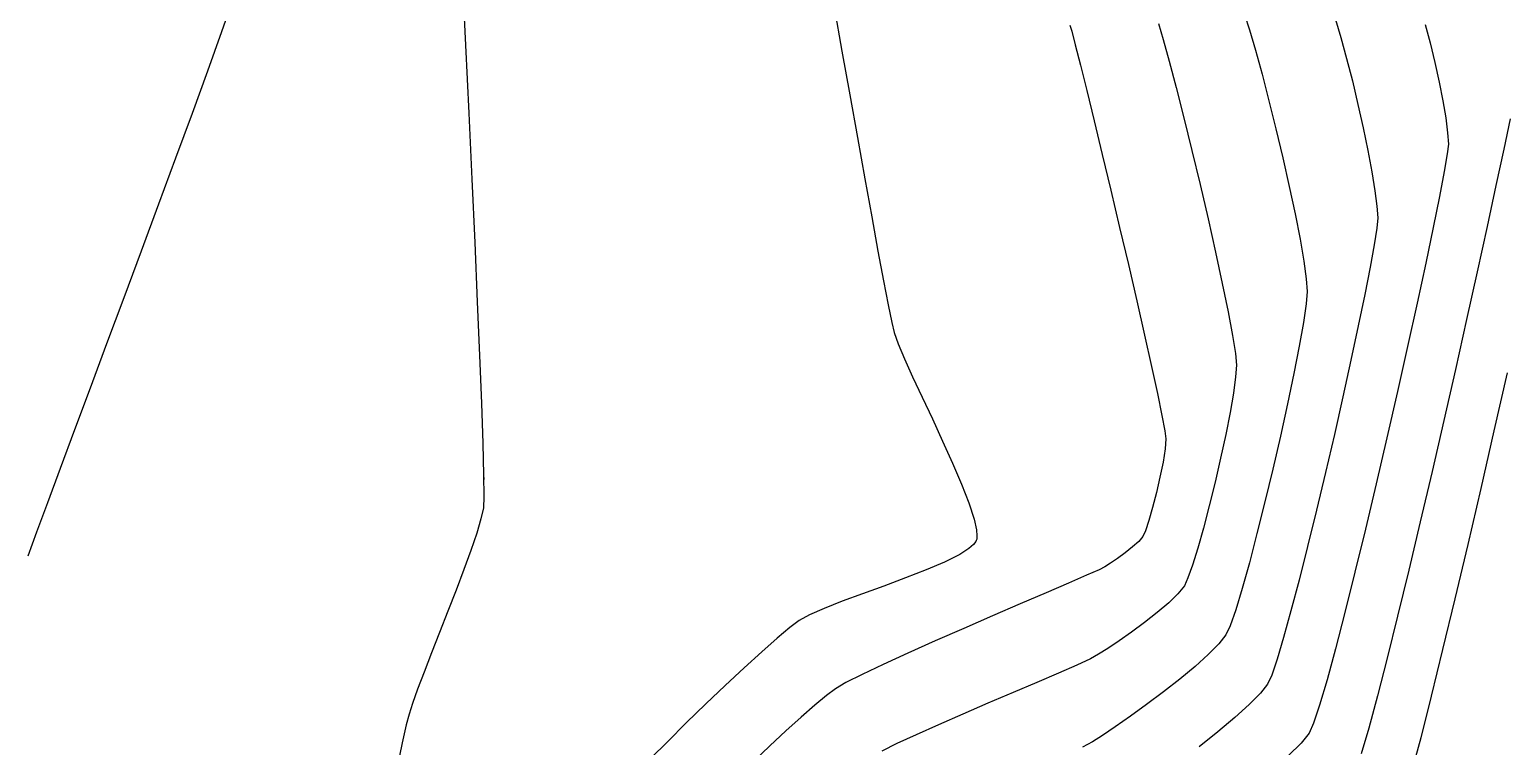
# Model space of a CAD drawing. Header units: metres. Extents: x 708868 to 711043, y 5411316 to 5413138.
# Drawn here: x 709313.4 to 709416.6, y 5411712.1 to 5411762.1 of the extents above; entities that cross this region are included whole.
import ezdxf

# ---------------------------------------------------------------- set-up
doc = ezdxf.new("R2010")
doc.units = ezdxf.units.M
for name, color, linetype in [('Rionegro 2010_Contours', 7, 'Continuous'), ('Rionegro 2014_Contours', 7, 'Continuous'), ('Rionegro 2018_Contours', 7, 'Continuous')]:
    doc.layers.add(name, color=color, linetype=linetype)

msp = doc.modelspace()

# ---------------------------------------------------------------- linework, layer by layer
at = {"layer": 'Rionegro 2010_Contours'}
for points in [[(709343.63, 5411765.84, 233), (709343.87, 5411761.04, 233), (709344.09, 5411756.3, 233), (709344.31, 5411751.68, 233), (709344.51, 5411747.26, 233), (709344.69, 5411743.13, 233), (709344.85, 5411739.36, 233), (709344.98, 5411736.04, 233), (709345.08, 5411733.23, 233), (709345.13, 5411731.03, 233), (709345.15, 5411729.5, 233), (709345.12, 5411728.73, 233), (709344.95, 5411727.97, 233), (709344.65, 5411726.96, 233), (709344.25, 5411725.76, 233), (709343.76, 5411724.43, 233), (709343.21, 5411722.99, 233), (709342.64, 5411721.51, 233), (709342.06, 5411720.03, 233), (709341.49, 5411718.6, 233), (709340.97, 5411717.26, 233), (709340.52, 5411716.07, 233), (709340.16, 5411715.07, 233), (709339.92, 5411714.31, 233), (709339.73, 5411713.58, 233), (709339.45, 5411712.32, 233), (709339.08, 5411710.61, 233)], [(709327.68, 5411764.44, 232), (709326.81, 5411761.98, 232), (709325.83, 5411759.24, 232), (709324.75, 5411756.28, 232), (709323.6, 5411753.16, 232), (709322.41, 5411749.94, 232), (709321.19, 5411746.66, 232), (709319.98, 5411743.39, 232), (709318.78, 5411740.18, 232), (709317.62, 5411737.09, 232), (709316.53, 5411734.17, 232), (709315.53, 5411731.48, 232), (709314.64, 5411729.08, 232), (709313.88, 5411727.02, 232), (709313.27, 5411725.35, 232)], [(709369.63, 5411763.69, 234), (709370.18, 5411760.63, 234), (709370.73, 5411757.58, 234), (709371.27, 5411754.59, 234), (709371.78, 5411751.72, 234), (709372.26, 5411749.06, 234), (709372.7, 5411746.66, 234), (709373.08, 5411744.58, 234), (709373.41, 5411742.9, 234), (709373.66, 5411741.67, 234), (709373.82, 5411740.97, 234), (709374.1, 5411740.19, 234), (709374.55, 5411739.13, 234), (709375.12, 5411737.87, 234), (709375.79, 5411736.45, 234), (709376.5, 5411734.94, 234), (709377.22, 5411733.39, 234), (709377.92, 5411731.85, 234), (709378.54, 5411730.39, 234), (709379.06, 5411729.07, 234), (709379.43, 5411727.93, 234), (709379.59, 5411727.2, 234), (709379.62, 5411726.77, 234), (709379.6, 5411726.55, 234), (709379.57, 5411726.46, 234), (709379.53, 5411726.37, 234), (709379.38, 5411726.18, 234), (709379.05, 5411725.89, 234), (709378.41, 5411725.48, 234), (709377.35, 5411724.94, 234), (709376.06, 5411724.39, 234), (709374.63, 5411723.83, 234), (709373.12, 5411723.27, 234), (709371.62, 5411722.73, 234), (709370.2, 5411722.2, 234), (709368.94, 5411721.71, 234), (709367.91, 5411721.26, 234), (709367.18, 5411720.86, 234), (709366.54, 5411720.37, 234), (709365.65, 5411719.63, 234), (709364.57, 5411718.67, 234), (709363.34, 5411717.56, 234), (709362.02, 5411716.32, 234), (709360.66, 5411715.03, 234), (709359.3, 5411713.71, 234), (709358, 5411712.42, 234), (709356.81, 5411711.22, 234)], [(709392.3, 5411762.56, 236), (709392.64, 5411761.45, 236), (709393.06, 5411759.93, 236), (709393.55, 5411758.08, 236), (709394.08, 5411755.97, 236), (709394.64, 5411753.69, 236), (709395.21, 5411751.31, 236), (709395.77, 5411748.91, 236), (709396.3, 5411746.58, 236), (709396.77, 5411744.39, 236), (709397.18, 5411742.43, 236), (709397.49, 5411740.77, 236), (709397.69, 5411739.5, 236), (709397.76, 5411738.69, 236), (709397.7, 5411737.87, 236), (709397.55, 5411736.74, 236), (709397.31, 5411735.38, 236), (709397.01, 5411733.85, 236), (709396.65, 5411732.21, 236), (709396.26, 5411730.53, 236), (709395.85, 5411728.88, 236), (709395.45, 5411727.31, 236), (709395.05, 5411725.91, 236), (709394.69, 5411724.73, 236), (709394.37, 5411723.83, 236), (709394.12, 5411723.29, 236), (709393.67, 5411722.73, 236), (709393.02, 5411722.09, 236), (709392.22, 5411721.41, 236), (709391.34, 5411720.71, 236), (709390.43, 5411720.04, 236), (709389.55, 5411719.43, 236), (709388.76, 5411718.9, 236), (709388.12, 5411718.5, 236), (709387.55, 5411718.19, 236), (709386.59, 5411717.75, 236), (709385.31, 5411717.19, 236), (709383.81, 5411716.54, 236), (709382.14, 5411715.83, 236), (709380.39, 5411715.08, 236), (709378.63, 5411714.32, 236), (709376.93, 5411713.58, 236), (709375.37, 5411712.88, 236), (709374.02, 5411712.26, 236), (709372.96, 5411711.73, 236)], [(709398.32, 5411763.2, 237), (709398.68, 5411762.11, 237), (709399.09, 5411760.69, 237), (709399.55, 5411759.03, 237), (709400.03, 5411757.17, 237), (709400.52, 5411755.2, 237), (709401, 5411753.18, 237), (709401.45, 5411751.17, 237), (709401.85, 5411749.26, 237), (709402.2, 5411747.5, 237), (709402.46, 5411745.96, 237), (709402.64, 5411744.72, 237), (709402.7, 5411743.83, 237), (709402.63, 5411742.97, 237), (709402.44, 5411741.67, 237), (709402.15, 5411740.03, 237), (709401.77, 5411738.11, 237), (709401.33, 5411735.99, 237), (709400.83, 5411733.74, 237), (709400.3, 5411731.43, 237), (709399.74, 5411729.14, 237), (709399.19, 5411726.94, 237), (709398.66, 5411724.9, 237), (709398.16, 5411723.1, 237), (709397.71, 5411721.61, 237), (709397.32, 5411720.5, 237), (709397.02, 5411719.85, 237), (709396.53, 5411719.23, 237), (709395.79, 5411718.48, 237), (709394.86, 5411717.65, 237), (709393.8, 5411716.77, 237), (709392.65, 5411715.88, 237), (709391.48, 5411715, 237), (709390.34, 5411714.18, 237), (709389.29, 5411713.44, 237), (709388.39, 5411712.83, 237), (709387.69, 5411712.38, 237), (709386.99, 5411712.01, 237)], [(709404.67, 5411762.85, 238), (709405.05, 5411761.58, 238), (709405.46, 5411760.12, 238), (709405.86, 5411758.55, 238), (709406.25, 5411756.91, 238), (709406.62, 5411755.27, 238), (709406.95, 5411753.68, 238), (709407.23, 5411752.2, 238), (709407.44, 5411750.88, 238), (709407.58, 5411749.79, 238), (709407.63, 5411748.98, 238), (709407.57, 5411748.27, 238), (709407.39, 5411747.1, 238), (709407.1, 5411745.53, 238), (709406.72, 5411743.62, 238), (709406.27, 5411741.44, 238), (709405.76, 5411739.04, 238), (709405.19, 5411736.49, 238), (709404.6, 5411733.86, 238), (709403.98, 5411731.2, 238), (709403.35, 5411728.57, 238), (709402.73, 5411726.04, 238), (709402.13, 5411723.68, 238), (709401.57, 5411721.53, 238), (709401.05, 5411719.67, 238), (709400.6, 5411718.16, 238), (709400.22, 5411717.05, 238), (709399.93, 5411716.42, 238), (709399.43, 5411715.79, 238), (709398.65, 5411715, 238), (709397.64, 5411714.09, 238), (709396.45, 5411713.08, 238), (709395.15, 5411712.03, 238)], [(709410.96, 5411762.49, 239), (709411.3, 5411761.2, 239), (709411.63, 5411759.84, 239), (709411.93, 5411758.47, 239), (709412.19, 5411757.16, 239), (709412.39, 5411755.96, 239), (709412.52, 5411754.93, 239), (709412.57, 5411754.13, 239), (709412.49, 5411753.46, 239), (709412.28, 5411752.22, 239), (709411.95, 5411750.48, 239), (709411.51, 5411748.32, 239), (709410.99, 5411745.81, 239), (709410.38, 5411743.02, 239), (709409.72, 5411740.01, 239), (709409.01, 5411736.86, 239), (709408.27, 5411733.63, 239), (709407.52, 5411730.41, 239), (709406.77, 5411727.25, 239), (709406.04, 5411724.23, 239), (709405.33, 5411721.42, 239), (709404.68, 5411718.89, 239), (709404.09, 5411716.71, 239), (709403.57, 5411714.95, 239), (709403.15, 5411713.68, 239), (709402.84, 5411712.98, 239), (709402.29, 5411712.3, 239), (709401.4, 5411711.42, 239)], [(709416.68, 5411738.16, 241), (709415.76, 5411734.12, 241), (709414.84, 5411730.09, 241), (709413.92, 5411726.16, 241), (709413.03, 5411722.38, 241), (709412.17, 5411718.83, 241), (709411.37, 5411715.57, 241), (709410.64, 5411712.67, 241), (709409.98, 5411710.21, 241)]]:
    msp.add_polyline3d(points, dxfattribs=at)
at = {"layer": 'Rionegro 2014_Contours'}
for points in [[(709343.63, 5411765.84, 233), (709343.87, 5411761.04, 233), (709344.09, 5411756.3, 233), (709344.31, 5411751.68, 233), (709344.51, 5411747.26, 233), (709344.69, 5411743.13, 233), (709344.85, 5411739.36, 233), (709344.98, 5411736.04, 233), (709345.08, 5411733.23, 233), (709345.13, 5411731.03, 233), (709345.14, 5411730.71, 233)], [(709327.68, 5411764.44, 232), (709326.81, 5411761.98, 232), (709325.83, 5411759.24, 232), (709324.75, 5411756.28, 232), (709323.6, 5411753.16, 232), (709322.41, 5411749.94, 232), (709321.19, 5411746.66, 232), (709319.98, 5411743.39, 232), (709318.78, 5411740.18, 232), (709317.62, 5411737.09, 232), (709316.53, 5411734.17, 232), (709315.53, 5411731.48, 232), (709314.64, 5411729.08, 232), (709313.88, 5411727.02, 232), (709313.27, 5411725.35, 232)], [(709369.63, 5411763.69, 234), (709370.18, 5411760.63, 234), (709370.73, 5411757.58, 234), (709371.27, 5411754.59, 234), (709371.78, 5411751.72, 234), (709372.26, 5411749.06, 234), (709372.7, 5411746.66, 234), (709373.08, 5411744.58, 234), (709373.41, 5411742.9, 234), (709373.66, 5411741.67, 234), (709373.82, 5411740.97, 234), (709374.1, 5411740.19, 234), (709374.55, 5411739.13, 234), (709375.12, 5411737.87, 234), (709375.79, 5411736.45, 234), (709376.5, 5411734.94, 234), (709377.22, 5411733.39, 234), (709377.92, 5411731.85, 234), (709378.54, 5411730.39, 234), (709379.06, 5411729.07, 234), (709379.43, 5411727.93, 234), (709379.59, 5411727.2, 234), (709379.62, 5411726.77, 234), (709379.6, 5411726.55, 234), (709379.57, 5411726.46, 234), (709379.53, 5411726.37, 234), (709379.38, 5411726.18, 234), (709379.05, 5411725.89, 234), (709378.41, 5411725.48, 234), (709377.35, 5411724.94, 234), (709376.06, 5411724.39, 234), (709374.63, 5411723.83, 234), (709373.12, 5411723.27, 234), (709371.62, 5411722.73, 234), (709370.2, 5411722.2, 234), (709368.94, 5411721.71, 234), (709367.91, 5411721.26, 234), (709367.18, 5411720.86, 234), (709366.54, 5411720.37, 234), (709365.65, 5411719.63, 234), (709364.57, 5411718.67, 234), (709363.34, 5411717.56, 234), (709362.02, 5411716.32, 234), (709360.66, 5411715.03, 234), (709359.3, 5411713.71, 234), (709358, 5411712.42, 234), (709356.81, 5411711.22, 234)], [(709386.11, 5411762.44, 235), (709386.24, 5411762.02, 235), (709386.49, 5411761.08, 235), (709386.85, 5411759.66, 235), (709387.29, 5411757.87, 235), (709387.81, 5411755.76, 235), (709388.38, 5411753.41, 235), (709388.97, 5411750.91, 235), (709389.59, 5411748.32, 235), (709390.2, 5411745.72, 235), (709390.79, 5411743.18, 235), (709391.33, 5411740.78, 235), (709391.82, 5411738.6, 235), (709392.23, 5411736.71, 235), (709392.55, 5411735.19, 235), (709392.75, 5411734.11, 235), (709392.82, 5411733.54, 235), (709392.77, 5411732.84, 235), (709392.63, 5411731.92, 235), (709392.41, 5411730.88, 235), (709392.16, 5411729.79, 235), (709391.89, 5411728.75, 235), (709391.63, 5411727.84, 235), (709391.39, 5411727.13, 235), (709391.21, 5411726.73, 235), (709390.93, 5411726.39, 235), (709390.5, 5411726, 235), (709389.98, 5411725.59, 235), (709389.45, 5411725.2, 235), (709388.95, 5411724.86, 235), (709388.56, 5411724.61, 235), (709388.16, 5411724.41, 235), (709387.28, 5411724.02, 235), (709386.02, 5411723.48, 235), (709384.45, 5411722.8, 235), (709382.65, 5411722.02, 235), (709380.71, 5411721.18, 235), (709378.69, 5411720.31, 235), (709376.7, 5411719.43, 235), (709374.79, 5411718.58, 235), (709373.07, 5411717.79, 235), (709371.59, 5411717.09, 235), (709370.45, 5411716.52, 235), (709369.73, 5411716.09, 235), (709369.09, 5411715.62, 235), (709368.28, 5411714.95, 235), (709367.32, 5411714.12, 235), (709366.26, 5411713.16, 235), (709365.14, 5411712.11, 235), (709363.99, 5411711.01, 235)], [(709392.3, 5411762.56, 236), (709392.64, 5411761.45, 236), (709393.06, 5411759.93, 236), (709393.55, 5411758.08, 236), (709394.08, 5411755.97, 236), (709394.64, 5411753.69, 236), (709395.21, 5411751.31, 236), (709395.77, 5411748.91, 236), (709396.3, 5411746.58, 236), (709396.77, 5411744.39, 236), (709397.18, 5411742.43, 236), (709397.49, 5411740.77, 236), (709397.69, 5411739.5, 236), (709397.76, 5411738.69, 236), (709397.7, 5411737.87, 236), (709397.55, 5411736.74, 236), (709397.31, 5411735.38, 236), (709397.01, 5411733.85, 236), (709396.65, 5411732.21, 236), (709396.26, 5411730.53, 236), (709395.85, 5411728.88, 236), (709395.45, 5411727.31, 236), (709395.05, 5411725.91, 236), (709394.69, 5411724.73, 236), (709394.37, 5411723.83, 236), (709394.12, 5411723.29, 236), (709393.67, 5411722.73, 236), (709393.02, 5411722.09, 236), (709392.22, 5411721.41, 236), (709391.34, 5411720.71, 236), (709390.43, 5411720.04, 236), (709389.55, 5411719.43, 236), (709388.76, 5411718.9, 236), (709388.12, 5411718.5, 236), (709387.55, 5411718.19, 236), (709386.59, 5411717.75, 236), (709385.31, 5411717.19, 236), (709383.81, 5411716.54, 236), (709382.14, 5411715.83, 236), (709380.39, 5411715.08, 236), (709378.63, 5411714.32, 236), (709376.93, 5411713.58, 236), (709375.37, 5411712.88, 236), (709374.02, 5411712.26, 236), (709372.96, 5411711.73, 236)], [(709398.32, 5411763.2, 237), (709398.68, 5411762.11, 237), (709399.09, 5411760.69, 237), (709399.55, 5411759.03, 237), (709400.03, 5411757.17, 237), (709400.52, 5411755.2, 237), (709401, 5411753.18, 237), (709401.45, 5411751.17, 237), (709401.85, 5411749.26, 237), (709402.2, 5411747.5, 237), (709402.46, 5411745.96, 237), (709402.64, 5411744.72, 237), (709402.7, 5411743.83, 237), (709402.63, 5411742.97, 237), (709402.44, 5411741.67, 237), (709402.15, 5411740.03, 237), (709401.77, 5411738.11, 237), (709401.33, 5411735.99, 237), (709400.83, 5411733.74, 237), (709400.3, 5411731.43, 237), (709399.74, 5411729.14, 237), (709399.19, 5411726.94, 237), (709398.66, 5411724.9, 237), (709398.16, 5411723.1, 237), (709397.71, 5411721.61, 237), (709397.32, 5411720.5, 237), (709397.02, 5411719.85, 237), (709396.53, 5411719.23, 237), (709395.79, 5411718.48, 237), (709394.86, 5411717.65, 237), (709393.8, 5411716.77, 237), (709392.65, 5411715.88, 237), (709391.48, 5411715, 237), (709390.34, 5411714.18, 237), (709389.29, 5411713.44, 237), (709388.39, 5411712.83, 237), (709387.69, 5411712.38, 237), (709386.99, 5411712.01, 237)], [(709404.67, 5411762.85, 238), (709405.05, 5411761.58, 238), (709405.46, 5411760.12, 238), (709405.86, 5411758.55, 238), (709406.25, 5411756.91, 238), (709406.62, 5411755.27, 238), (709406.95, 5411753.68, 238), (709407.23, 5411752.2, 238), (709407.44, 5411750.88, 238), (709407.58, 5411749.79, 238), (709407.63, 5411748.98, 238), (709407.57, 5411748.27, 238), (709407.39, 5411747.1, 238), (709407.1, 5411745.53, 238), (709406.72, 5411743.62, 238), (709406.27, 5411741.44, 238), (709405.76, 5411739.04, 238), (709405.19, 5411736.49, 238), (709404.6, 5411733.86, 238), (709403.98, 5411731.2, 238), (709403.35, 5411728.57, 238), (709402.73, 5411726.04, 238), (709402.13, 5411723.68, 238), (709401.57, 5411721.53, 238), (709401.05, 5411719.67, 238), (709400.6, 5411718.16, 238), (709400.22, 5411717.05, 238), (709399.93, 5411716.42, 238), (709399.43, 5411715.79, 238), (709398.65, 5411715, 238), (709397.64, 5411714.09, 238), (709396.45, 5411713.08, 238), (709395.15, 5411712.03, 238)], [(709410.96, 5411762.49, 239), (709411.3, 5411761.2, 239), (709411.63, 5411759.84, 239), (709411.93, 5411758.47, 239), (709412.19, 5411757.16, 239), (709412.39, 5411755.96, 239), (709412.52, 5411754.93, 239), (709412.57, 5411754.13, 239), (709412.49, 5411753.46, 239), (709412.28, 5411752.22, 239), (709411.95, 5411750.48, 239), (709411.51, 5411748.32, 239), (709410.99, 5411745.81, 239), (709410.38, 5411743.02, 239), (709409.72, 5411740.01, 239), (709409.01, 5411736.86, 239), (709408.27, 5411733.63, 239), (709407.52, 5411730.41, 239), (709406.77, 5411727.25, 239), (709406.04, 5411724.23, 239), (709405.33, 5411721.42, 239), (709404.68, 5411718.89, 239), (709404.09, 5411716.71, 239), (709403.57, 5411714.95, 239), (709403.15, 5411713.68, 239), (709402.84, 5411712.98, 239), (709402.29, 5411712.3, 239), (709401.4, 5411711.42, 239)], [(709416.88, 5411755.91, 240), (709416.44, 5411753.78, 240), (709415.9, 5411751.24, 240), (709415.28, 5411748.37, 240), (709414.59, 5411745.22, 240), (709413.84, 5411741.88, 240), (709413.06, 5411738.39, 240), (709412.25, 5411734.83, 240), (709411.43, 5411731.27, 240), (709410.61, 5411727.76, 240), (709409.8, 5411724.37, 240), (709409.02, 5411721.17, 240), (709408.29, 5411718.22, 240), (709407.61, 5411715.59, 240), (709407, 5411713.34, 240), (709406.48, 5411711.54, 240)], [(709416.68, 5411738.16, 241), (709415.76, 5411734.12, 241), (709414.84, 5411730.09, 241), (709413.92, 5411726.16, 241), (709413.03, 5411722.38, 241), (709412.17, 5411718.83, 241), (709411.37, 5411715.57, 241), (709410.64, 5411712.67, 241), (709409.98, 5411710.21, 241)]]:
    msp.add_polyline3d(points, dxfattribs=at)
at = {"layer": 'Rionegro 2018_Contours'}
for points in [[(709343.63, 5411765.84, 233), (709343.87, 5411761.04, 233), (709344.09, 5411756.3, 233), (709344.31, 5411751.68, 233), (709344.51, 5411747.26, 233), (709344.69, 5411743.13, 233), (709344.85, 5411739.36, 233), (709344.98, 5411736.04, 233), (709345.08, 5411733.23, 233), (709345.13, 5411731.03, 233), (709345.14, 5411730.71, 233)], [(709327.68, 5411764.44, 232), (709326.81, 5411761.98, 232), (709325.83, 5411759.24, 232), (709324.75, 5411756.28, 232), (709323.6, 5411753.16, 232), (709322.41, 5411749.94, 232), (709321.19, 5411746.66, 232), (709319.98, 5411743.39, 232), (709318.78, 5411740.18, 232), (709317.62, 5411737.09, 232), (709316.53, 5411734.17, 232), (709315.53, 5411731.48, 232), (709314.64, 5411729.08, 232), (709313.88, 5411727.02, 232), (709313.27, 5411725.35, 232)], [(709369.63, 5411763.69, 234), (709370.18, 5411760.63, 234), (709370.73, 5411757.58, 234), (709371.27, 5411754.59, 234), (709371.78, 5411751.72, 234), (709372.26, 5411749.06, 234), (709372.7, 5411746.66, 234), (709373.08, 5411744.58, 234), (709373.41, 5411742.9, 234), (709373.66, 5411741.67, 234), (709373.82, 5411740.97, 234), (709374.1, 5411740.19, 234), (709374.55, 5411739.13, 234), (709375.12, 5411737.87, 234), (709375.79, 5411736.45, 234), (709376.5, 5411734.94, 234), (709377.22, 5411733.39, 234), (709377.92, 5411731.85, 234), (709378.54, 5411730.39, 234), (709379.06, 5411729.07, 234), (709379.43, 5411727.93, 234), (709379.59, 5411727.2, 234), (709379.62, 5411726.77, 234), (709379.6, 5411726.55, 234), (709379.57, 5411726.46, 234), (709379.53, 5411726.37, 234), (709379.38, 5411726.18, 234), (709379.05, 5411725.89, 234), (709378.41, 5411725.48, 234), (709377.35, 5411724.94, 234), (709376.06, 5411724.39, 234), (709374.63, 5411723.83, 234), (709373.12, 5411723.27, 234), (709371.62, 5411722.73, 234), (709370.2, 5411722.2, 234), (709368.94, 5411721.71, 234), (709367.91, 5411721.26, 234), (709367.18, 5411720.86, 234), (709366.54, 5411720.37, 234), (709365.65, 5411719.63, 234), (709364.57, 5411718.67, 234), (709363.34, 5411717.56, 234), (709362.02, 5411716.32, 234), (709360.66, 5411715.03, 234), (709359.3, 5411713.71, 234), (709358, 5411712.42, 234), (709356.81, 5411711.22, 234)], [(709386.11, 5411762.44, 235), (709386.24, 5411762.02, 235), (709386.49, 5411761.08, 235), (709386.85, 5411759.66, 235), (709387.29, 5411757.87, 235), (709387.81, 5411755.76, 235), (709388.38, 5411753.41, 235), (709388.97, 5411750.91, 235), (709389.59, 5411748.32, 235), (709390.2, 5411745.72, 235), (709390.79, 5411743.18, 235), (709391.33, 5411740.78, 235), (709391.82, 5411738.6, 235), (709392.23, 5411736.71, 235), (709392.55, 5411735.19, 235), (709392.75, 5411734.11, 235), (709392.82, 5411733.54, 235), (709392.77, 5411732.84, 235), (709392.63, 5411731.92, 235), (709392.41, 5411730.88, 235), (709392.16, 5411729.79, 235), (709391.89, 5411728.75, 235), (709391.63, 5411727.84, 235), (709391.39, 5411727.13, 235), (709391.21, 5411726.73, 235), (709390.93, 5411726.39, 235), (709390.5, 5411726, 235), (709389.98, 5411725.59, 235), (709389.45, 5411725.2, 235), (709388.95, 5411724.86, 235), (709388.56, 5411724.61, 235), (709388.16, 5411724.41, 235), (709387.28, 5411724.02, 235), (709386.02, 5411723.48, 235), (709384.45, 5411722.8, 235), (709382.65, 5411722.02, 235), (709380.71, 5411721.18, 235), (709378.69, 5411720.31, 235), (709376.7, 5411719.43, 235), (709374.79, 5411718.58, 235), (709373.07, 5411717.79, 235), (709371.59, 5411717.09, 235), (709370.45, 5411716.52, 235), (709369.73, 5411716.09, 235), (709369.09, 5411715.62, 235), (709368.28, 5411714.95, 235), (709367.32, 5411714.12, 235), (709366.26, 5411713.16, 235), (709365.14, 5411712.11, 235), (709363.99, 5411711.01, 235)], [(709392.3, 5411762.56, 236), (709392.64, 5411761.45, 236), (709393.06, 5411759.93, 236), (709393.55, 5411758.08, 236), (709394.08, 5411755.97, 236), (709394.64, 5411753.69, 236), (709395.21, 5411751.31, 236), (709395.77, 5411748.91, 236), (709396.3, 5411746.58, 236), (709396.77, 5411744.39, 236), (709397.18, 5411742.43, 236), (709397.49, 5411740.77, 236), (709397.69, 5411739.5, 236), (709397.76, 5411738.69, 236), (709397.7, 5411737.87, 236), (709397.55, 5411736.74, 236), (709397.31, 5411735.38, 236), (709397.01, 5411733.85, 236), (709396.65, 5411732.21, 236), (709396.26, 5411730.53, 236), (709395.85, 5411728.88, 236), (709395.45, 5411727.31, 236), (709395.05, 5411725.91, 236), (709394.69, 5411724.73, 236), (709394.37, 5411723.83, 236), (709394.12, 5411723.29, 236), (709393.67, 5411722.73, 236), (709393.02, 5411722.09, 236), (709392.22, 5411721.41, 236), (709391.34, 5411720.71, 236), (709390.43, 5411720.04, 236), (709389.55, 5411719.43, 236), (709388.76, 5411718.9, 236), (709388.12, 5411718.5, 236), (709387.55, 5411718.19, 236), (709386.59, 5411717.75, 236), (709385.31, 5411717.19, 236), (709383.81, 5411716.54, 236), (709382.14, 5411715.83, 236), (709380.39, 5411715.08, 236), (709378.63, 5411714.32, 236), (709376.93, 5411713.58, 236), (709375.37, 5411712.88, 236), (709374.02, 5411712.26, 236), (709372.96, 5411711.73, 236)], [(709398.32, 5411763.2, 237), (709398.68, 5411762.11, 237), (709399.09, 5411760.69, 237), (709399.55, 5411759.03, 237), (709400.03, 5411757.17, 237), (709400.52, 5411755.2, 237), (709401, 5411753.18, 237), (709401.45, 5411751.17, 237), (709401.85, 5411749.26, 237), (709402.2, 5411747.5, 237), (709402.46, 5411745.96, 237), (709402.64, 5411744.72, 237), (709402.7, 5411743.83, 237), (709402.63, 5411742.97, 237), (709402.44, 5411741.67, 237), (709402.15, 5411740.03, 237), (709401.77, 5411738.11, 237), (709401.33, 5411735.99, 237), (709400.83, 5411733.74, 237), (709400.3, 5411731.43, 237), (709399.74, 5411729.14, 237), (709399.19, 5411726.94, 237), (709398.66, 5411724.9, 237), (709398.16, 5411723.1, 237), (709397.71, 5411721.61, 237), (709397.32, 5411720.5, 237), (709397.02, 5411719.85, 237), (709396.53, 5411719.23, 237), (709395.79, 5411718.48, 237), (709394.86, 5411717.65, 237), (709393.8, 5411716.77, 237), (709392.65, 5411715.88, 237), (709391.48, 5411715, 237), (709390.34, 5411714.18, 237), (709389.29, 5411713.44, 237), (709388.39, 5411712.83, 237), (709387.69, 5411712.38, 237), (709386.99, 5411712.01, 237)], [(709404.67, 5411762.85, 238), (709405.05, 5411761.58, 238), (709405.46, 5411760.12, 238), (709405.86, 5411758.55, 238), (709406.25, 5411756.91, 238), (709406.62, 5411755.27, 238), (709406.95, 5411753.68, 238), (709407.23, 5411752.2, 238), (709407.44, 5411750.88, 238), (709407.58, 5411749.79, 238), (709407.63, 5411748.98, 238), (709407.57, 5411748.27, 238), (709407.39, 5411747.1, 238), (709407.1, 5411745.53, 238), (709406.72, 5411743.62, 238), (709406.27, 5411741.44, 238), (709405.76, 5411739.04, 238), (709405.19, 5411736.49, 238), (709404.6, 5411733.86, 238), (709403.98, 5411731.2, 238), (709403.35, 5411728.57, 238), (709402.73, 5411726.04, 238), (709402.13, 5411723.68, 238), (709401.57, 5411721.53, 238), (709401.05, 5411719.67, 238), (709400.6, 5411718.16, 238), (709400.22, 5411717.05, 238), (709399.93, 5411716.42, 238), (709399.43, 5411715.79, 238), (709398.65, 5411715, 238), (709397.64, 5411714.09, 238), (709396.45, 5411713.08, 238), (709395.15, 5411712.03, 238)], [(709410.96, 5411762.49, 239), (709411.3, 5411761.2, 239), (709411.63, 5411759.84, 239), (709411.93, 5411758.47, 239), (709412.19, 5411757.16, 239), (709412.39, 5411755.96, 239), (709412.52, 5411754.93, 239), (709412.57, 5411754.13, 239), (709412.49, 5411753.46, 239), (709412.28, 5411752.22, 239), (709411.95, 5411750.48, 239), (709411.51, 5411748.32, 239), (709410.99, 5411745.81, 239), (709410.38, 5411743.02, 239), (709409.72, 5411740.01, 239), (709409.01, 5411736.86, 239), (709408.27, 5411733.63, 239), (709407.52, 5411730.41, 239), (709406.77, 5411727.25, 239), (709406.04, 5411724.23, 239), (709405.33, 5411721.42, 239), (709404.68, 5411718.89, 239), (709404.09, 5411716.71, 239), (709403.57, 5411714.95, 239), (709403.15, 5411713.68, 239), (709402.84, 5411712.98, 239), (709402.29, 5411712.3, 239), (709401.4, 5411711.42, 239)], [(709416.88, 5411755.91, 240), (709416.44, 5411753.78, 240), (709415.9, 5411751.24, 240), (709415.28, 5411748.37, 240), (709414.59, 5411745.22, 240), (709413.84, 5411741.88, 240), (709413.06, 5411738.39, 240), (709412.25, 5411734.83, 240), (709411.43, 5411731.27, 240), (709410.61, 5411727.76, 240), (709409.8, 5411724.37, 240), (709409.02, 5411721.17, 240), (709408.29, 5411718.22, 240), (709407.61, 5411715.59, 240), (709407, 5411713.34, 240), (709406.48, 5411711.54, 240)], [(709416.68, 5411738.16, 241), (709415.76, 5411734.12, 241), (709414.84, 5411730.09, 241), (709413.92, 5411726.16, 241), (709413.03, 5411722.38, 241), (709412.17, 5411718.83, 241), (709411.37, 5411715.57, 241), (709410.64, 5411712.67, 241), (709409.98, 5411710.21, 241)]]:
    msp.add_polyline3d(points, dxfattribs=at)

doc.saveas('drawing.dxf')
